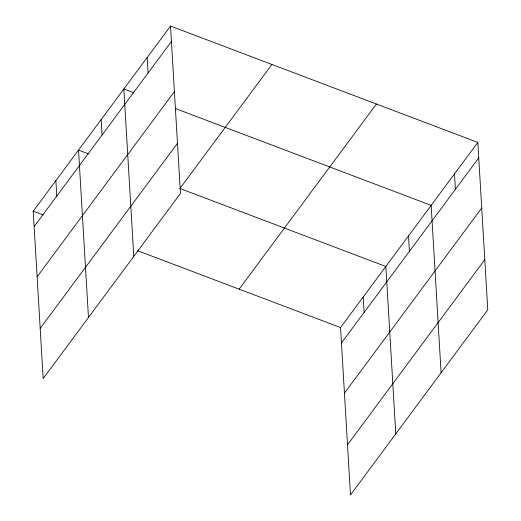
<?xml version="1.0" encoding="UTF-8"?>
<svg xmlns="http://www.w3.org/2000/svg" width="521" height="521" viewBox="0 0 521 521"><rect width="100%" height="100%" fill="white"/><g stroke="black" fill="none" stroke-linecap="round" stroke-linejoin="round"><path stroke-width="0.78" d="M170.51 26.05L180.455 193.441L43.171 378.572L33.22 211.181L170.51 26.05L477.829 142.428L487.78 309.819L350.49 494.95L340.545 327.559L477.829 142.428M34.139 226.609L171.429 41.478M37.121 276.755L174.405 91.624M40.189 328.425L177.479 143.295M271.929 64.454L179.947 188.491L385.846 266.465L395.791 433.856M239.126 289.155L376.416 104.024M341.463 342.981L478.747 157.85M344.44 393.134L481.73 208.003M347.507 444.804L484.797 259.673M133.669 92.718L123.835 88.993L133.78 256.391M175.297 108.485L431.154 205.372L441.098 372.762M88.368 153.812L78.528 150.087L88.472 317.478M33.22 211.181L43.061 214.906M137.668 250.731L340.545 327.559M454.494 173.897L455.406 189.325M408.503 235.915L409.415 251.343M363.196 297.009L364.114 312.437M147.169 57.525L148.088 72.947M101.178 119.543L102.096 134.965M55.877 180.631L56.796 196.059"/></g></svg>
